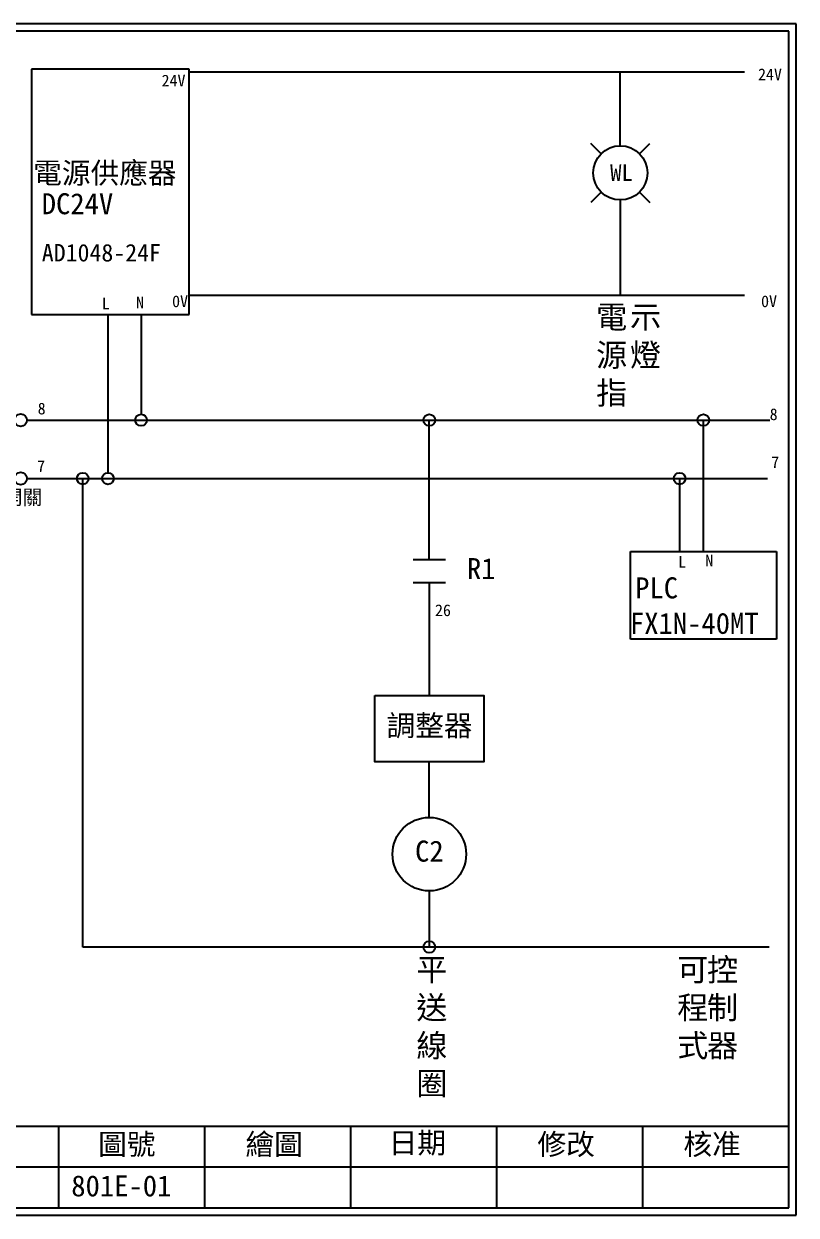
# Model space of a CAD drawing. Extents: x -24 to 263, y 255 to 459.
# Drawn here: x 131.2 to 263.4, y 255.5 to 459.4 of the extents above; entities that cross this region are included whole.
import ezdxf
from ezdxf.enums import TextEntityAlignment as Align

# ---------------------------------------------------------------- set-up
doc = ezdxf.new("R2010")
doc.units = 0
doc.layers.get('0').update_dxf_attribs({"linetype": 'CONTINUOUS'})
for name, color, linetype in [('7', 7, 'CONTINUOUS'), ('圖框層', 7, 'CONTINUOUS'), ('標尺寸層', 3, 'CONTINUOUS')]:
    doc.layers.add(name, color=color, linetype=linetype)
doc.styles.add('CNS', font='romanc.shx', dxfattribs={"bigfont": 'chineset.shx'})
doc.styles.add('STSL', font='KAIU.TTF')

msp = doc.modelspace()

# ---------------------------------------------------------------- linework, layer by layer
for p, q in [((159.45, 451.68), (132.45, 451.68)), ((132.45, 451.68), (132.45, 409.68)), ((159.45, 409.68), (159.45, 451.68)), ((254.58, 451.15), (159.45, 451.15)), ((233.3, 442.47), (233.3, 451.15)), ((233.3, 438.57), (233.3, 442.47)), ((230.01, 437.21), (228.25, 438.98)), ((236.58, 437.21), (238.34, 438.98)), ((230.01, 430.65), (228.25, 428.88)), ((236.58, 430.65), (238.34, 428.88)), ((233.3, 429.29), (233.3, 425.34)), ((233.3, 425.34), (233.3, 412.95)), ((254.58, 412.95), (159.45, 412.95)), ((132.45, 409.68), (155.45, 409.68)), ((145.56, 409.68), (145.56, 382.6)), ((151.23, 409.68), (151.23, 392.6)), ((155.45, 409.68), (159.45, 409.68)), ((131.69, 391.6), (258.88, 391.6)), ((200.59, 367.75), (200.59, 391.6)), ((247.52, 369.12), (247.52, 391.6)), ((131.69, 381.6), (258.51, 381.6)), ((235.02, 369.12), (260.02, 369.12)), ((235.02, 354.12), (235.02, 369.12)), ((260.02, 369.12), (260.02, 354.12)), ((200.59, 363.78), (200.59, 344.44)), ((260.02, 354.12), (235.02, 354.12)), ((200.59, 323.59), (200.59, 333.12)), ((200.59, 310.99), (200.59, 301.39))]:
    msp.add_line(p, q)
msp.add_lwpolyline([(191.26, 344.44), (209.92, 344.44), (209.92, 333.12), (191.26, 333.12)], close=True)
for centre, radius in [((233.3, 433.93), 4.64), ((151.23, 391.6), 1), ((145.56, 381.6), 1), ((200.59, 317.29), 6.3)]:
    msp.add_circle(centre, radius)
at = {"layer": '7'}
for centre in [(130.62, 391.6), (130.62, 381.6)]:
    msp.add_circle(centre, 1.07, dxfattribs=at)
at = {"layer": '圖框層', "color": 7}
for p, q in [((263.42, 459.45), (-23.58, 459.45)), ((263.42, 255.48), (263.42, 459.45)), ((262.17, 458.2), (-22.33, 458.2)), ((262.17, 256.73), (262.17, 458.2)), ((-22.33, 270.73), (262.17, 270.73)), ((137.17, 256.73), (137.17, 270.73)), ((162.17, 256.73), (162.17, 270.73)), ((187.17, 256.73), (187.17, 270.73)), ((212.17, 256.73), (212.17, 270.73)), ((237.17, 256.73), (237.17, 270.73)), ((112.17, 263.73), (262.17, 263.73)), ((-23.58, 255.48), (263.42, 255.48)), ((-22.33, 256.73), (262.17, 256.73))]:
    msp.add_line(p, q, dxfattribs=at)
at = {"layer": '標尺寸層', "color": 7}
for p, q in [((141.25, 301.39), (141.25, 381.6)), ((243.45, 381.63), (243.45, 369.11)), ((197.81, 367.75), (203.37, 367.75)), ((197.81, 363.78), (203.37, 363.78)), ((258.78, 301.39), (141.25, 301.39))]:
    msp.add_line(p, q, dxfattribs=at)
for centre in [(200.59, 391.6), (247.52, 391.6), (141.25, 381.6), (243.45, 381.6), (200.59, 301.39)]:
    msp.add_circle(centre, 1, dxfattribs=at)

# ---------------------------------------------------------------- texts
at = {"color": 7}
msp.add_text('WL', height=2.856, dxfattribs=at).set_placement((233.5, 433.98), align=Align.MIDDLE_CENTER)
at = {"layer": '圖框層', "color": 4, "style": 'STSL'}
for s, height, p in [('24V', 2, (256.89, 449.8)), ('24V', 2, (154.75, 448.74)), ('電源供應器', 3.6, (132.76, 432.11)), ('DC24V', 3.6, (134.22, 426.85)), ('AD1048-24F', 3, (134.23, 418.76)), ('L', 2, (144.51, 410.59)), ('N', 2, (150.38, 410.74)), ('0V', 2, (156.55, 410.94)), ('0V', 2, (257.41, 410.94)), ('8', 2, (133.53, 392.58)), ('8', 2, (258.88, 391.6)), ('7', 2, (133.43, 382.7)), ('7', 2, (259.14, 383.38)), ('R1', 3.6, (207.03, 364.38)), ('L', 2, (243.22, 366.36)), ('N', 2, (247.86, 366.54)), ('PLC', 3.6, (235.84, 361.08)), ('26', 2, (201.57, 358.05)), ('FX1N-40MT', 3.6, (234.95, 355.01)), ('調整器', 3.6, (193.27, 337.5)), ('C2', 3.6, (198.15, 316.01)), ('圖號', 3.6, (143.88, 265.82)), ('繪圖', 3.6, (169.11, 265.82)), ('日期', 3.6, (193.63, 266.07)), ('修改', 3.6, (219.11, 265.82)), ('核准', 3.6, (244.11, 265.82)), ('801E-01', 3.6, (139.28, 258.7))]:
    msp.add_text(s, height=height, dxfattribs=at).set_placement(p)
at = {"layer": '標尺寸層', "color": 7, "attachment_point": 1, "style": 'CNS'}
for s, insert, char_height, width in [('{\\fDFKai-SB|b0|i0|c136|p65;電\\P源指}', (229.16, 411.2), 3.9, 4.1392), ('{\\fDFKai-SB|b0|i0|c136|p65;示燈}', (234.96, 411.2), 3.9, 4.1392), ('{\\fDFKai-SB|b0|i0|c136|p65;電源開關}', (120.7, 379.64), 2.5, 14.0847), ('{\\fDFKai-SB|b0|i0|c136|p65;控制器}', (248.15, 299.47), 3.9, 5.4243), ('{\\fDFKai-SB|b0|i0|c136|p65;平送線圈}', (198.37, 299.47), 3.9, 5.4243), ('{\\fDFKai-SB|b0|i0|c136|p65;可程式}', (243.05, 299.47), 3.9, 5.4243)]:
    msp.add_mtext(s, dxfattribs=dict(at, insert=insert, char_height=char_height, width=width))

doc.saveas('drawing.dxf')
